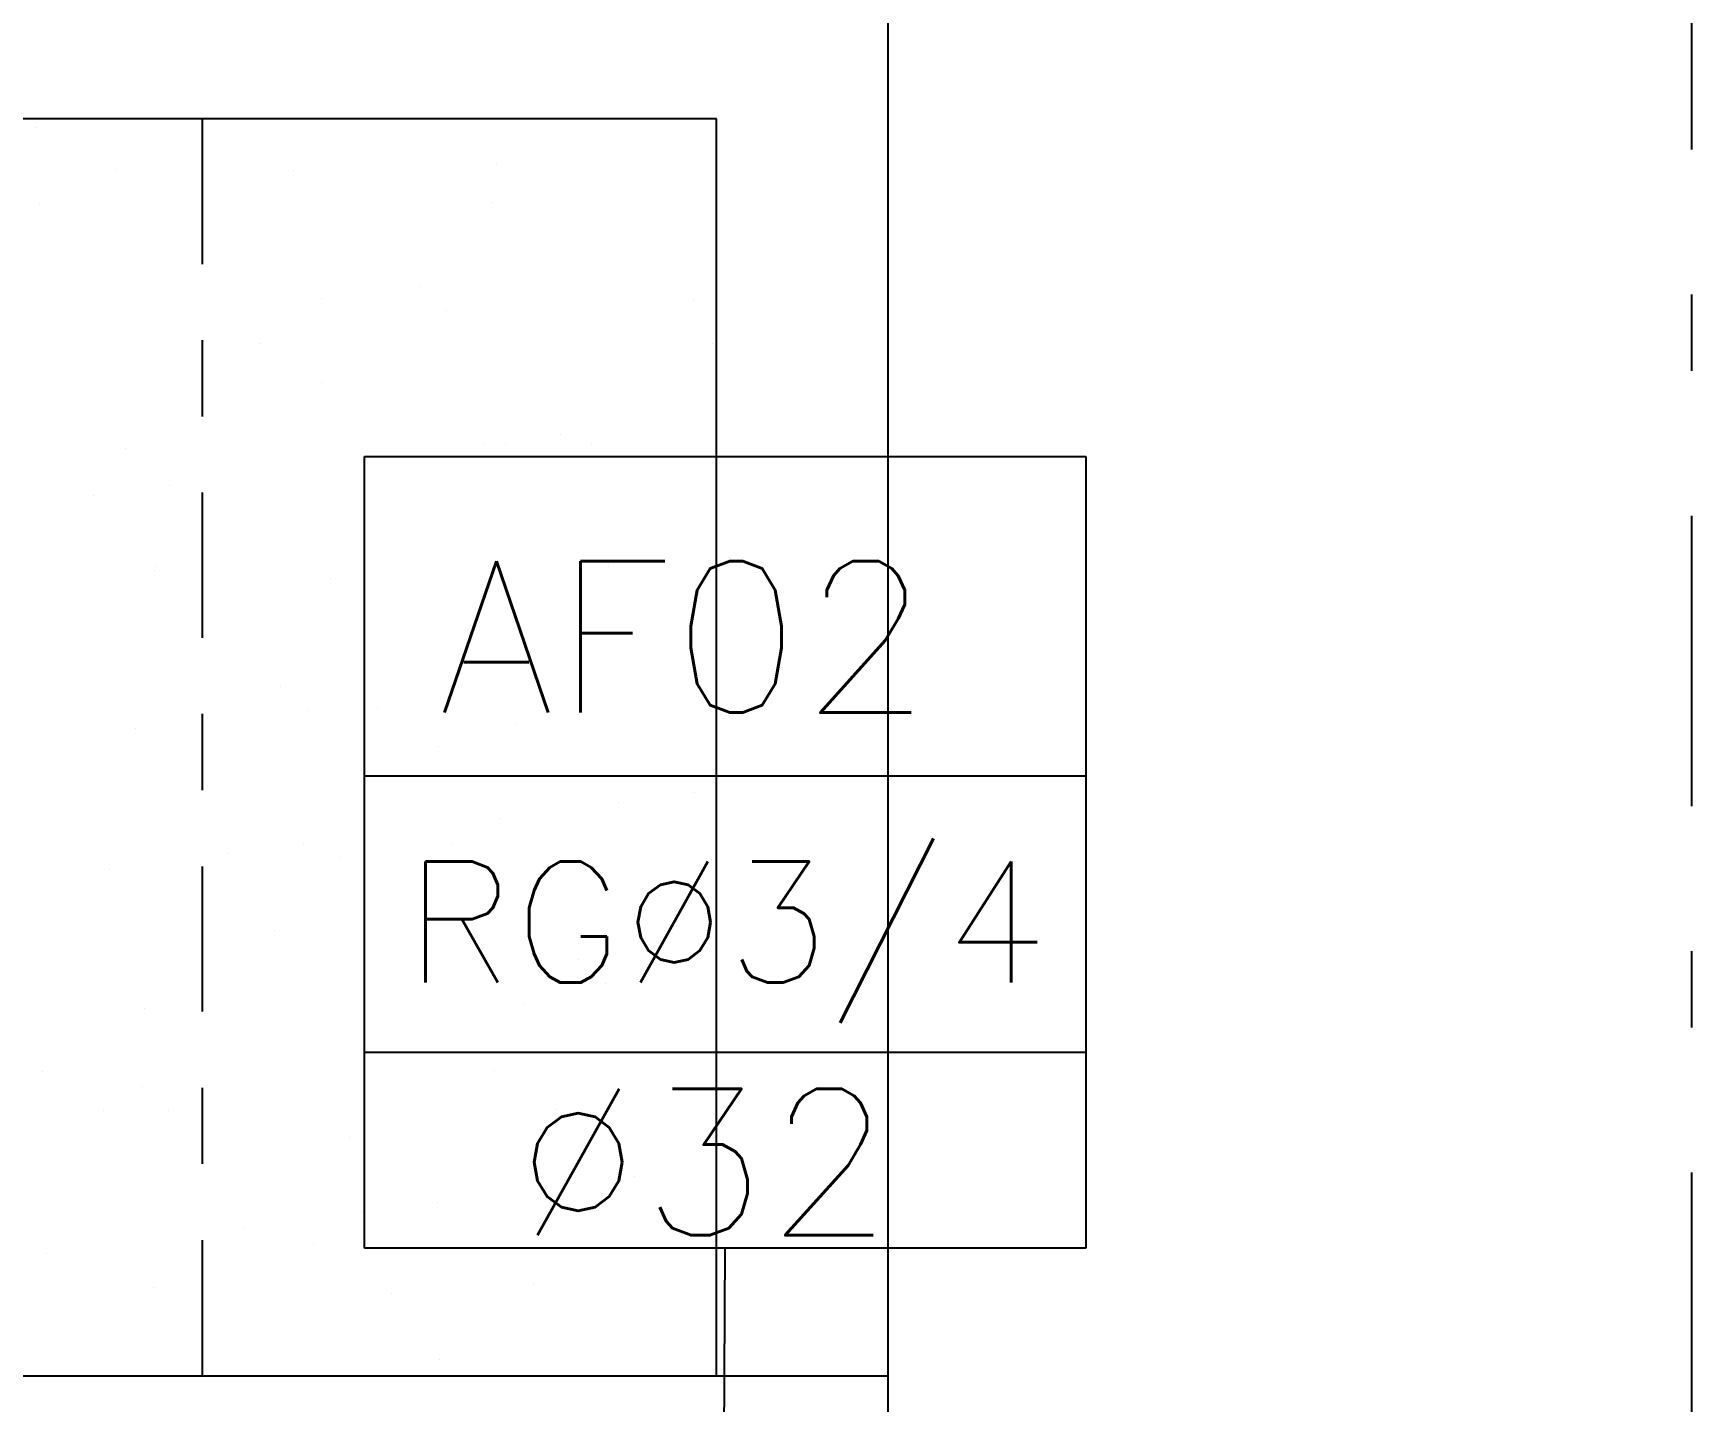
# Model space of a CAD drawing. Header units: millimetres. Extents: x 1573 to 2177, y 1587 to 1932.
# Drawn here: x 1936.752 to 1938.929, y 1920.712 to 1922.508 of the extents above; entities that cross this region are included whole.
import ezdxf
from ezdxf.enums import TextEntityAlignment as Align

# ---------------------------------------------------------------- set-up
doc = ezdxf.new("R2010")
doc.units = ezdxf.units.MM
doc.header["$LTSCALE"] = 0.03
doc.linetypes.add('DASHDOT', pattern=[25.4, 12.7, -6.35, 0, -6.35])
for name, color, linetype in [('-HIDRO', 8, 'Continuous'), ('Prumadas_L', 1, 'Continuous'), ('Prumadas_Q', 3, 'Continuous'), ('Prumadas_T', 2, 'Continuous')]:
    doc.layers.add(name, color=color, linetype=linetype)
doc.styles.add('ROMANS', font='romans.shx', dxfattribs={"height": 0.1})

msp = doc.modelspace()

# ---------------------------------------------------------------- linework, layer by layer
at = {"layer": '-HIDRO', "linetype": 'DASHDOT'}
msp.add_line((1938.9289, 1897.3573), (1938.9289, 1926.4843), dxfattribs=at)
at = {"layer": '-HIDRO'}
for p, q in [((1937.8742, 1920.7453), (1937.8742, 1922.6203)), ((1937.6492, 1922.3953), (1926.6212, 1922.3953)), ((1937.6492, 1920.7453), (1937.6492, 1922.3953)), ((1936.7556, 1922.3838), (1936.7556, 1922.3838)), ((1936.8621, 1922.3293), (1936.8621, 1922.3293)), ((1937.3607, 1922.3357), (1937.3607, 1922.3357)), ((1937.094, 1922.3273), (1937.094, 1922.3273)), ((1936.7608, 1922.2842), (1936.7608, 1922.2842)), ((1937.354, 1922.2853), (1937.354, 1922.2853)), ((1937.131, 1922.1594), (1937.131, 1922.1594)), ((1937.2598, 1922.1755), (1937.2598, 1922.1755)), ((1937.6183, 1922.1571), (1937.6183, 1922.1571)), ((1937.2949, 1922.1433), (1937.2949, 1922.1433)), ((1937.05, 1922.0999), (1937.05, 1922.0999)), ((1937.6432, 1922.101), (1937.6432, 1922.101)), ((1937.1303, 1922.0488), (1937.1303, 1922.0488)), ((1937.4441, 1921.9812), (1937.4441, 1921.9812)), ((1936.8741, 1921.9623), (1936.8741, 1921.9623)), ((1937.3449, 1921.9682), (1937.3449, 1921.9682)), ((1937.3727, 1921.9686), (1937.3727, 1921.9686)), ((1937.4845, 1921.9695), (1937.4845, 1921.9695)), ((1937.19, 1921.9478), (1937.19, 1921.9478)), ((1936.8321, 1921.9007), (1936.8321, 1921.9007)), ((1936.9313, 1921.9137), (1936.9313, 1921.9137)), ((1936.9146, 1921.8072), (1936.9146, 1921.8072)), ((1937.5079, 1921.8082), (1937.5079, 1921.8082)), ((1936.9118, 1921.8023), (1936.9118, 1921.8023)), ((1937.143, 1921.7923), (1937.143, 1921.7923)), ((1937.6303, 1921.79), (1937.6303, 1921.79)), ((1937.0776, 1921.6505), (1937.0776, 1921.6505)), ((1937.1127, 1921.6183), (1937.1127, 1921.6183)), ((1937.2038, 1921.6229), (1937.2038, 1921.6229)), ((1936.8861, 1921.5952), (1936.8861, 1921.5952)), ((1937.3847, 1921.6016), (1937.3847, 1921.6016)), ((1937.2842, 1921.5717), (1937.2842, 1921.5717)), ((1937.6197, 1921.5111), (1937.6197, 1921.5111)), ((1937.5205, 1921.4981), (1937.5205, 1921.4981)), ((1937.3657, 1921.4777), (1937.3657, 1921.4777)), ((1937.1069, 1921.4436), (1937.1069, 1921.4436)), ((1937.3023, 1921.4446), (1937.3023, 1921.4446)), ((1937.0078, 1921.4306), (1937.0078, 1921.4306)), ((1937.155, 1921.4253), (1937.155, 1921.4253)), ((1937.6423, 1921.4229), (1937.6423, 1921.4229)), ((1936.8529, 1921.4102), (1936.8529, 1921.4102)), ((1937.0685, 1921.3301), (1937.0685, 1921.3301)), ((1937.468, 1921.2927), (1937.468, 1921.2927)), ((1937.5031, 1921.2605), (1937.5031, 1921.2605)), ((1936.8981, 1921.2281), (1936.8981, 1921.2281)), ((1937.3967, 1921.2345), (1937.3967, 1921.2345)), ((1936.7644, 1921.1448), (1936.7644, 1921.1448)), ((1937.3577, 1921.1459), (1937.3577, 1921.1459)), ((1936.8954, 1921.1255), (1936.8954, 1921.1255)), ((1936.8448, 1921.0936), (1936.8448, 1921.0936)), ((1936.9305, 1921.0933), (1936.9305, 1921.0933)), ((1937.438, 1921.0947), (1937.438, 1921.0947)), ((1937.167, 1921.0582), (1937.167, 1921.0582)), ((1937.5413, 1921.0076), (1937.5413, 1921.0076)), ((1937.1834, 1920.9604), (1937.1834, 1920.9604)), ((1937.2825, 1920.9735), (1937.2825, 1920.9735)), ((1937.0285, 1920.9401), (1937.0285, 1920.9401)), ((1937.1201, 1920.9196), (1937.1201, 1920.9196)), ((1936.7698, 1920.906), (1936.7698, 1920.906)), ((1936.9101, 1920.8611), (1936.9101, 1920.8611)), ((1937.2223, 1920.8531), (1937.2223, 1920.8531)), ((1937.4087, 1920.8674), (1937.4087, 1920.8674)), ((1937.2858, 1920.7677), (1937.2858, 1920.7677)), ((1937.8742, 1920.7453), (1935.1742, 1920.7453)), ((1937.8742, 1914.5503), (1937.8742, 1920.7453))]:
    msp.add_line(p, q, dxfattribs=at)
at = {"layer": '-HIDRO', "linetype": 'DASHDOT', "ltscale": 0.5}
msp.add_line((1936.9742, 1922.3953), (1936.9742, 1920.7453), dxfattribs=at)
at = {"layer": 'Prumadas_L'}
for p, q in [((1937.1872, 1921.5333, 4.9288), (1938.1335, 1921.5333, 4.9288)), ((1937.1872, 1921.1703, 4.9288), (1938.1335, 1921.1703, 4.9288)), ((1937.6566, 1920.0791), (1937.6604, 1920.9134, 4.9288))]:
    msp.add_line(p, q, dxfattribs=at)
at = {"layer": 'Prumadas_Q'}
for p, q in [((1937.1872, 1921.9521, 4.9288), (1938.1335, 1921.9521, 4.9288)), ((1937.1872, 1920.9134, 4.9288), (1937.1872, 1921.9521, 4.9288)), ((1938.1335, 1921.9521, 4.9288), (1938.1335, 1920.9134, 4.9288)), ((1938.1335, 1920.9134, 4.9288), (1937.1872, 1920.9134, 4.9288))]:
    msp.add_line(p, q, dxfattribs=at)

# ---------------------------------------------------------------- texts
at = {"layer": 'Prumadas_T', "style": 'ROMANS'}
for s, height, p in [('AF02', 0.19845, (1937.6069, 1921.6162, 4.9288)), ('RG%%C3/4', 0.15876, (1937.6617, 1921.2617, 4.9288)), ('%%C32', 0.1921, (1937.6323, 1920.9302, 4.9288))]:
    msp.add_text(s, height=height, rotation=0, dxfattribs=at).set_placement(p, align=Align.CENTER)

doc.saveas('drawing.dxf')
